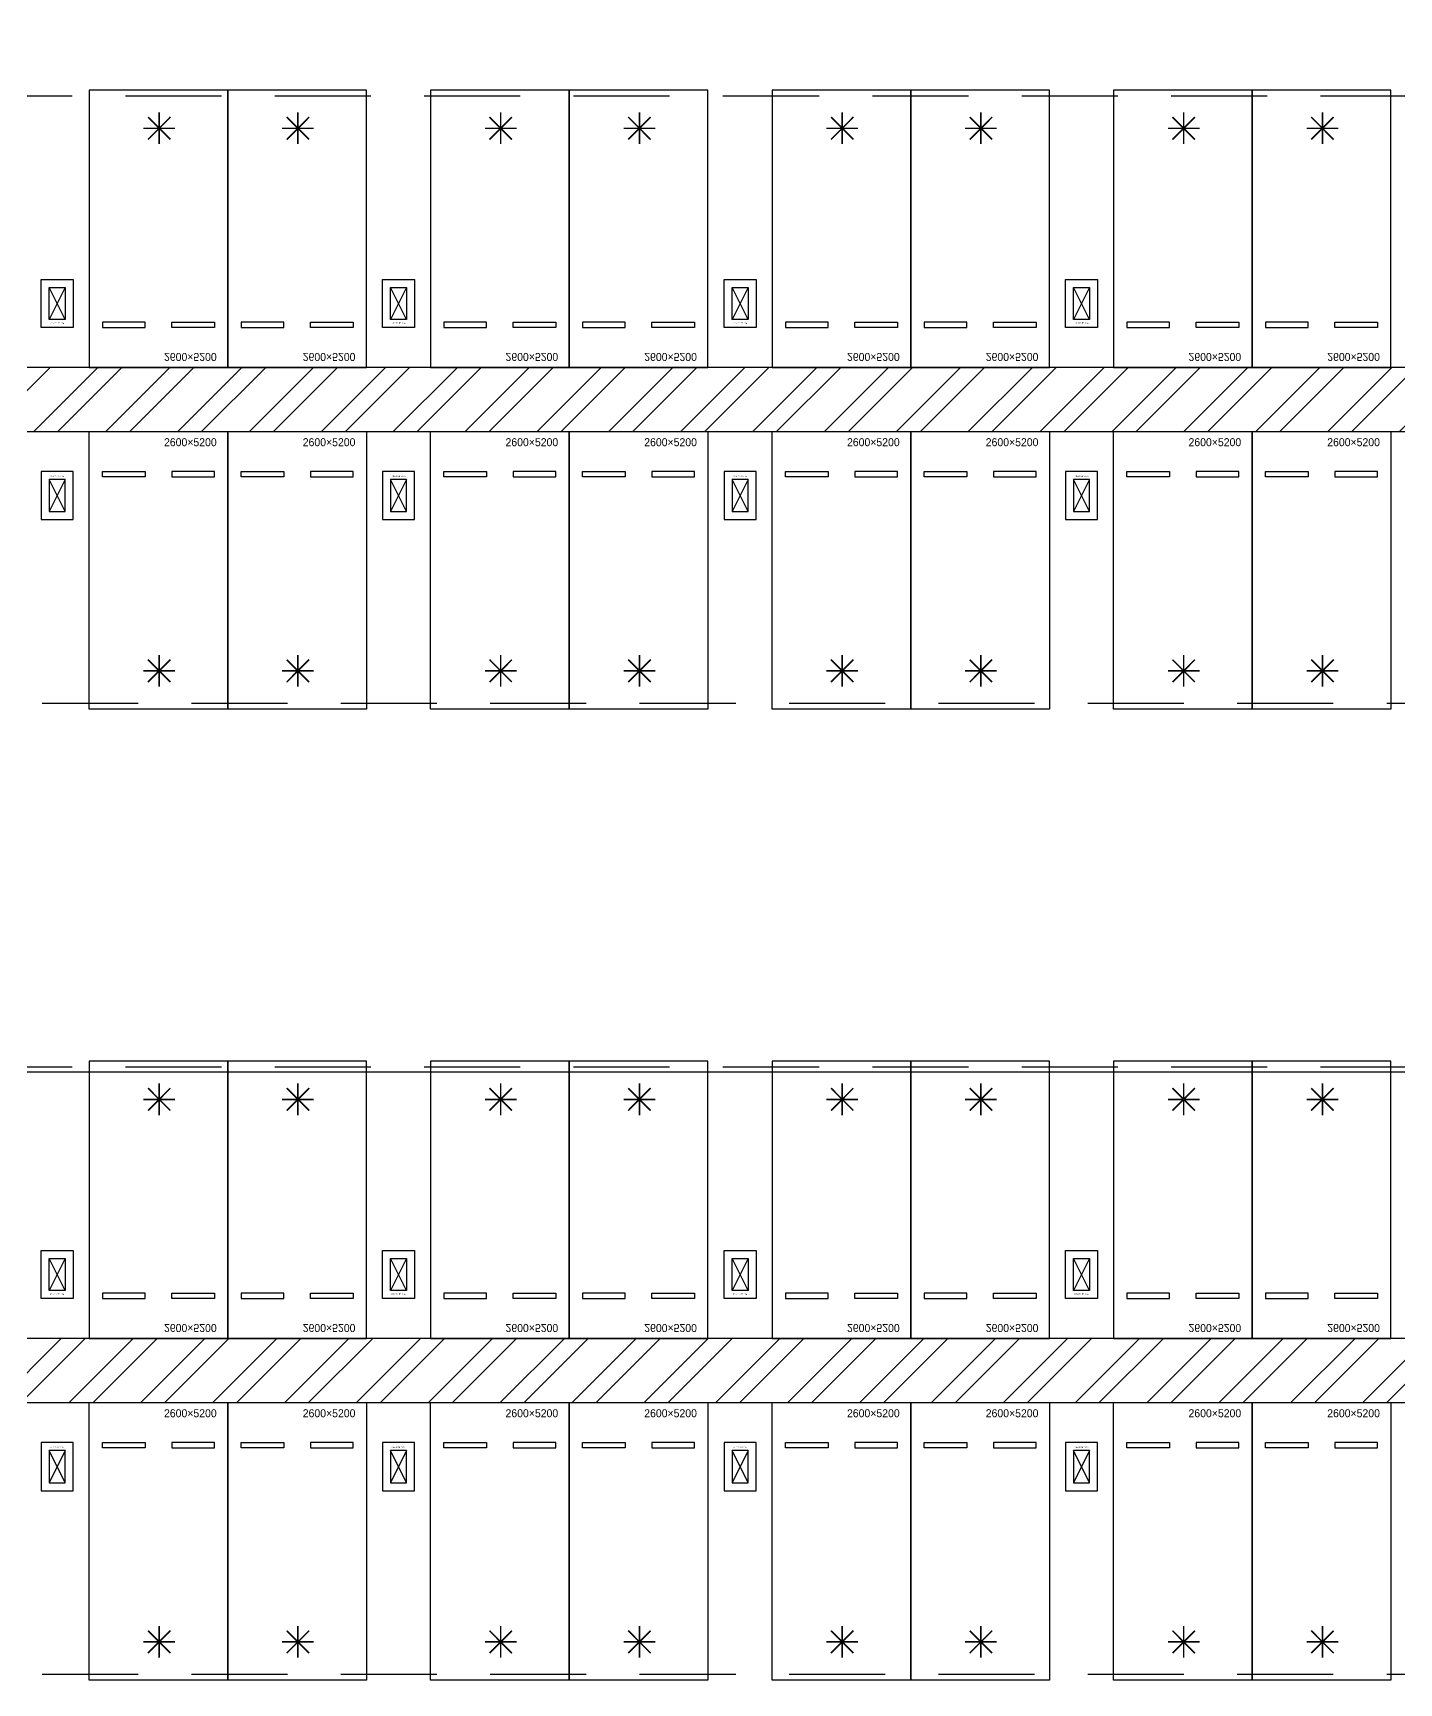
# Model space of a CAD drawing. Header units: millimetres. Extents: x -58335 to 291665, y -66693 to 213307.
# Drawn here: x 78004 to 103604, y -11450 to 19475 of the extents above; entities that cross this region are included whole.
import ezdxf
from ezdxf.enums import TextEntityAlignment as Align

# ---------------------------------------------------------------- set-up
doc = ezdxf.new("R2010")
doc.units = ezdxf.units.MM
doc.header["$LTSCALE"] = 1000
doc.linetypes.add('X-SITE$0$HID', pattern=[2.8, 1.8, -1])
for name, color, linetype in [('X-SITE$0$-MY-녹지', 254, 'Continuous'), ('X-SITE$0$A-PARK', 8, 'Continuous'), ('X-SITE$0$A-ROAD-PED', 8, 'Continuous'), ('X-SITE$0$PV-COL', 8, 'Continuous'), ('X-SITE$0$PV-주차장', 6, 'Continuous')]:
    doc.layers.add(name, color=color, linetype=linetype)
doc.layers.add('X-SITE$0$NOPLOT', color=193, linetype='Continuous', plot=False)
doc.styles.add('X-SITE$0$Gtx', font='')
doc.styles.add('X-SITE$0$XA-B2F_PLAN$0$XA-B2F_PLAN$0$Gtx', font='')
doc.styles.get('X-SITE$0$Gtx').set_extended_font_data('Dotum')
doc.styles.get('X-SITE$0$XA-B2F_PLAN$0$XA-B2F_PLAN$0$Gtx').set_extended_font_data('Dotum')
pattern_1 = [(0, (-29382.5, 14650.24), (317.5, 317.5), [158.75, -476.25]), (90, (-29303.13, 14570.87), (-317.5, 317.5), [158.75, -476.25])]

# ---------------------------------------------------------------- blocks, each defined once
blk = doc.blocks.new('X-SITE$0$240910_L-1F')
at = {"layer": 'X-SITE$0$-MY-녹지'}
h = blk.add_hatch(dxfattribs=at)
h.set_pattern_fill('CROSS', color=256, scale=50, style=2)
h.set_pattern_definition(pattern_1)
edge = h.paths.add_edge_path()
edge.add_line((18171, 114605), (18171, 166105))
edge.add_line((18171, 166105), (47421, 166105))
edge.add_line((47421, 166105), (47421, 168105))
edge.add_line((47421, 168105), (46571, 168105))
edge.add_line((46571, 168105), (46571, 168905))
edge.add_line((46571, 168905), (47284, 168905))
edge.add_arc((45571, 168205), 1850, 22.2338, 32.7206)
edge.add_line((47128, 169205), (6314, 169205))
edge.add_line((6314, 169205), (1000, 163892))
edge.add_line((1000, 163892), (1000, -788))
edge.add_line((1000, -788), (6314, -6102))
edge.add_line((6314, -6102), (95101, -6102))
edge.add_line((95101, -6102), (95316, -5952))
edge.add_line((95316, -5952), (98071, -5952))
edge.add_line((98071, -5952), (98071, -5402))
edge.add_line((98071, -5402), (96971, -5402))
edge.add_line((96971, -5402), (96971, -4402))
edge.add_line((96971, -4402), (98071, -4402))
edge.add_line((98071, -4402), (98071, 31055))
edge.add_arc((96271, 31055), 1800, 360, 450)
edge.add_line((96271, 32855), (91071, 32855))
edge.add_arc((91071, 31055), 1800, 90, 180)
edge.add_line((89271, 31055), (89271, 30055))
edge.add_line((89271, 30055), (96471, 30055))
edge.add_line((96471, 30055), (96471, -3545))
edge.add_line((96471, -3545), (8071, -3545))
edge.add_line((8071, -3545), (8071, -795))
edge.add_line((8071, -795), (2871, -795))
edge.add_line((2871, -795), (2871, 103855))
edge.add_line((2871, 103855), (49071, 103855))
edge.add_arc((49071, 105655), 1800, 270, 360)
edge.add_line((50871, 105655), (50871, 114605))
edge.add_line((50871, 114605), (18171, 114605))
h = blk.add_hatch(dxfattribs=at)
h.set_pattern_fill('CROSS', color=256, scale=50, style=2)
h.set_pattern_definition(pattern_1)
edge = h.paths.add_edge_path()
edge.add_line((18171, 114605), (18171, 166105))
edge.add_line((18171, 166105), (47421, 166105))
edge.add_line((47421, 166105), (47421, 168105))
edge.add_line((47421, 168105), (46571, 168105))
edge.add_line((46571, 168105), (46571, 168905))
edge.add_line((46571, 168905), (47284, 168905))
edge.add_arc((45571, 168205), 1850, 22.2338, 32.7206)
edge.add_line((47128, 169205), (6314, 169205))
edge.add_line((6314, 169205), (1000, 163892))
edge.add_line((1000, 163892), (1000, -788))
edge.add_line((1000, -788), (6314, -6102))
edge.add_line((6314, -6102), (95101, -6102))
edge.add_line((95101, -6102), (95316, -5952))
edge.add_line((95316, -5952), (98071, -5952))
edge.add_line((98071, -5952), (98071, -5402))
edge.add_line((98071, -5402), (96971, -5402))
edge.add_line((96971, -5402), (96971, -4402))
edge.add_line((96971, -4402), (98071, -4402))
edge.add_line((98071, -4402), (98071, 31055))
edge.add_arc((96271, 31055), 1800, 360, 450)
edge.add_line((96271, 32855), (91071, 32855))
edge.add_arc((91071, 31055), 1800, 90, 180)
edge.add_line((89271, 31055), (89271, 30055))
edge.add_line((89271, 30055), (96471, 30055))
edge.add_line((96471, 30055), (96471, -3545))
edge.add_line((96471, -3545), (8071, -3545))
edge.add_line((8071, -3545), (8071, -795))
edge.add_line((8071, -795), (2871, -795))
edge.add_line((2871, -795), (2871, 103855))
edge.add_line((2871, 103855), (49071, 103855))
edge.add_arc((49071, 105655), 1800, 270, 360)
edge.add_line((50871, 105655), (50871, 114605))
edge.add_line((50871, 114605), (18171, 114605))
blk = doc.blocks.new('X-SITE$0$A$Cc6527170')
for p, q in [((350, 525), (50, -75)), ((350, -75), (50, 525))]:
    blk.add_line(p, q)
for points in [[(-100, -225), (500, -225), (500, 675), (-100, 675)], [(50, -75), (350, -75), (350, 525), (50, 525)]]:
    blk.add_lwpolyline(points, close=True)
at = {"linetype": 'Continuous', "style": 'X-SITE$0$Gtx'}
blk.add_text('주차장 PV 캐노피 기둥', height=20, dxfattribs=at).set_placement((200, 588, 0), align=Align.MIDDLE)
blk = doc.blocks.new('X-SITE$0$확장형')
at = {"layer": 'X-SITE$0$A-PARK'}
for p, q in [((1050, -4350), (250, -4350)), ((250, -4350), (250, -4450)), ((250, -4450), (1050, -4450)), ((1050, -4450), (1050, -4350)), ((1550, -4450), (1550, -4350)), ((1550, -4350), (2350, -4350)), ((2350, -4450), (1550, -4450)), ((2350, -4350), (2350, -4450))]:
    blk.add_line(p, q, dxfattribs=at)
blk.add_lwpolyline([(0, 0), (2600, 0), (2600, -5200), (0, -5200)], close=True, dxfattribs=at)
at = {"layer": 'X-SITE$0$A-PARK', "const_width": 30}
for points in [[(1075, -505), (1495, -926)], [(1495, -505), (1075, -926)], [(1285, -418), (1285, -1013)], [(1582, -716), (988, -716)], [(1582, -716), (988, -716)]]:
    blk.add_lwpolyline(points, dxfattribs=at)
at = {"layer": 'X-SITE$0$NOPLOT', "ltscale": 10, "style": 'X-SITE$0$XA-B2F_PLAN$0$XA-B2F_PLAN$0$Gtx'}
blk.add_text('2600×5200', height=150, rotation=180, dxfattribs=at).set_placement((701, -5001), align=Align.MIDDLE_CENTER)

msp = doc.modelspace()

# ---------------------------------------------------------------- hatches: boundary and pattern name
at = {"layer": 'X-SITE$0$A-ROAD-PED'}
h = msp.add_hatch(dxfattribs=at)
h.set_pattern_fill('ANSI32', color=253, scale=100)
h.set_pattern_definition([(45, (-73835.05, -75193.2), (-673.5192, 673.5192), []), (45, (-73386, -75193.2), (-673.5192, 673.5192), [])])
h.paths.add_polyline_path([(112453.6, -6195), (112453.6, 12005), (118453.6, 12005), (118453.6, -17995), (119453.6, -17995), (119453.6, 15205), (118453.6, 15205), (118453.6, 13205), (112453.6, 13205), (112453.6, 32605), (111253.6, 32605), (111253.6, 13205), (38653.6, 13205), (38653.6, 32805), (45653.6, 32805), (45653.6, 34005), (38653.6, 34005), (38653.6, 89005), (37453.6, 89005), (37453.6, -13995), (37653.6, -13995), (37653.6, -17995), (38653.6, -17995), (38653.6, -6195)])
h.paths.add_polyline_path([(111253.6, -4995), (38653.6, -4995), (38653.6, 12005), (111253.6, 12005)], flags=16)

# ---------------------------------------------------------------- linework, layer by layer
at = {"layer": 'X-SITE$0$A-ROAD-PED', "elevation": 0}
for points in [[(111253.6, 32605), (111253.6, 13205), (38653.6, 13205), (38653.6, 32805), (45653.6, 32805)], [(38653.6, -17995), (38653.6, -6195), (112453.6, -6195), (112453.6, 12005), (118453.6, 12005), (118453.6, -17995)]]:
    msp.add_lwpolyline(points, dxfattribs=at)
msp.add_lwpolyline([(111253.6, -4995), (38653.6, -4995), (38653.6, 12005), (111253.6, 12005)], close=True, dxfattribs=at)
at = {"layer": 'X-SITE$0$NOPLOT'}
msp.add_lwpolyline([(0, 178200), (252300, 178200), (252300, 0), (0, 0)], close=True, dxfattribs=at)
at = {"layer": 'X-SITE$0$PV-주차장', "linetype": 'X-SITE$0$HID', "elevation": 0}
for points in [[(46134.6, 18300), (110772.6, 18300), (110772.6, 6910), (46134.6, 6910)], [(46134.6, 100), (110772.6, 100), (110772.6, -11290), (46134.6, -11290)]]:
    msp.add_lwpolyline(points, close=True, dxfattribs=at)

# ---------------------------------------------------------------- block references
msp.add_blockref('X-SITE$0$240910_L-1F', (29382.5, -14650.2))
at = {"layer": 'X-SITE$0$A-PARK', "xscale": -1}
for p in [(81653.6, 18405), (84253.6, 18405), (88053.6, 18405), (90653.6, 18405), (94453.6, 18405), (97053.6, 18405), (100853.6, 18405), (103453.6, 18405), (81653.6, 205), (84253.6, 205), (88053.6, 205), (90653.6, 205), (94453.6, 205), (97053.6, 205), (100853.6, 205), (103453.6, 205)]:
    msp.add_blockref('X-SITE$0$확장형', p, dxfattribs=at)
at = {"layer": 'X-SITE$0$A-PARK', "rotation": 180}
for p in [(81653.6, 6805), (84253.6, 6805), (88053.6, 6805), (90653.6, 6805), (94453.6, 6805), (97053.6, 6805), (100853.6, 6805), (103453.6, 6805), (81653.6, -11395), (84253.6, -11395), (88053.6, -11395), (90653.6, -11395), (94453.6, -11395), (97053.6, -11395), (100853.6, -11395), (103453.6, -11395)]:
    msp.add_blockref('X-SITE$0$확장형', p, dxfattribs=at)
at = {"layer": 'X-SITE$0$PV-COL', "xscale": -1, "rotation": 180}
for p in [(78253.6, 14630), (84653.6, 14630), (91053.6, 14630), (97453.6, 14630), (78253.6, -3570), (84653.6, -3570), (91053.6, -3570), (97453.6, -3570)]:
    msp.add_blockref('X-SITE$0$A$Cc6527170', p, dxfattribs=at)
at = {"layer": 'X-SITE$0$PV-COL'}
for p in [(78253.6, 10580), (84653.6, 10580), (91053.6, 10580), (97453.6, 10580), (78253.6, -7620), (84653.6, -7620), (91053.6, -7620), (97453.6, -7620)]:
    msp.add_blockref('X-SITE$0$A$Cc6527170', p, dxfattribs=at)

doc.saveas('drawing.dxf')
